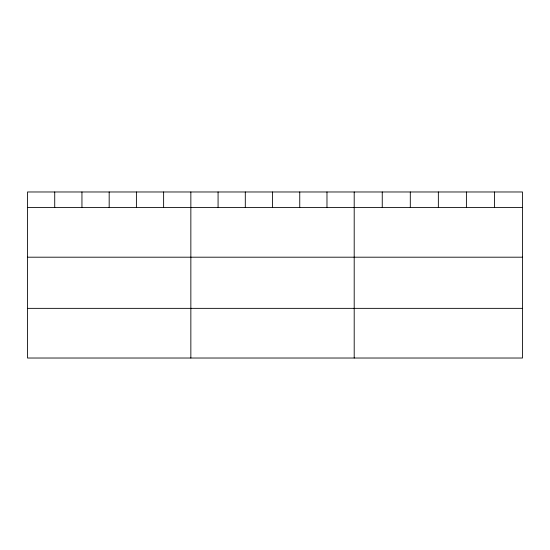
<?xml version="1.0" encoding="UTF-8"?>
<svg xmlns="http://www.w3.org/2000/svg" width="550" height="550" viewBox="0 0 550 550"><rect width="100%" height="100%" fill="white"/><g stroke="black" fill="none" stroke-linecap="round" stroke-linejoin="round"><path stroke-width="0.82" d="M522.5 207.529L522.5 358.022L27.5 358.022L27.5 191.978L522.5 191.978L522.5 207.529L27.5 207.529M27.5 257.194L522.5 257.194M27.5 308.357L522.5 308.357M494.45 191.978L494.45 207.529M466.4 191.978L466.4 207.529M438.35 191.978L438.35 207.529M410.3 191.978L410.3 207.529M382.25 191.978L382.25 207.529M354.2 191.978L354.2 358.022M326.975 191.978L326.975 207.529M299.75 191.978L299.75 207.529M272.525 191.978L272.525 207.529M245.3 191.978L245.3 207.529M218.075 191.978L218.075 207.529M190.85 191.978L190.85 358.022M163.625 191.978L163.625 207.529M136.4 191.978L136.4 207.529M109.175 191.978L109.175 207.529M81.95 191.978L81.95 207.529M54.725 191.978L54.725 207.529"/></g></svg>
